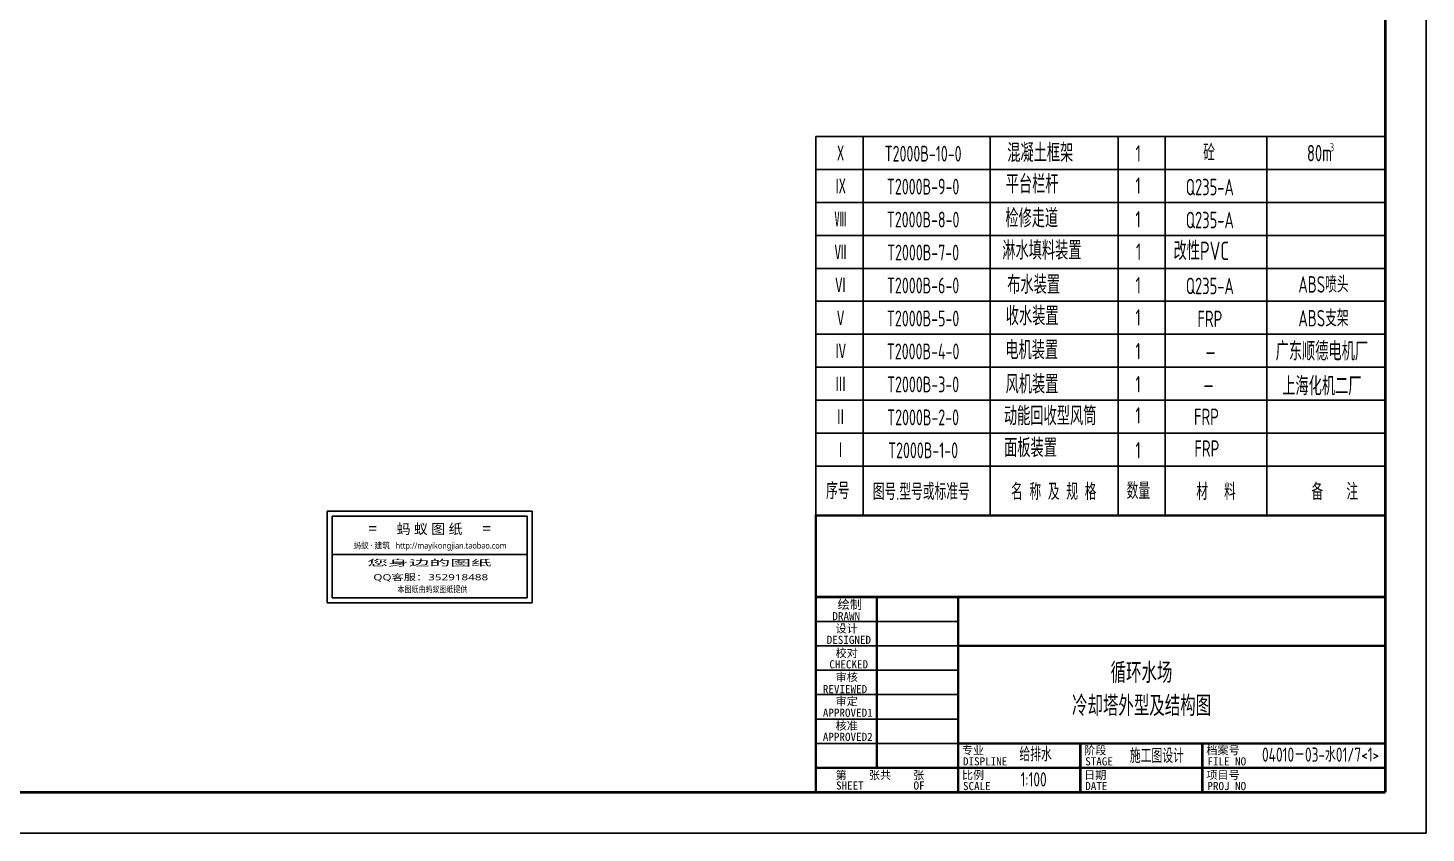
# Model space of a CAD drawing. Extents: x -1000 to 98460, y -3573 to 73239.
# Drawn here: x 48730 to 83100, y -3573 to 16209 of the extents above; entities that cross this region are included whole.
import ezdxf
from ezdxf.enums import TextEntityAlignment as Align

# ---------------------------------------------------------------- set-up
doc = ezdxf.new("R2010")
doc.units = 0
doc.header["$LTSCALE"] = 35
doc.linetypes.add('CENTER', pattern=[2, 1.25, -0.25, 0.25, -0.25])
doc.layers.get('0').update_dxf_attribs({"linetype": 'CONTINUOUS'})
for name, color, linetype in [('1轮廓实线层', 7, 'CONTINUOUS'), ('2', 2, 'CONTINUOUS'), ('6', 3, 'CONTINUOUS'), ('LAYER1', 211, 'CONTINUOUS')]:
    doc.layers.add(name, color=color, linetype=linetype)
doc.styles.add('1234567890', font='')
doc.styles.add('163', font='msyh.ttf', dxfattribs={"width": 0.99})
doc.styles.add('HZ', font='ascii.shx', dxfattribs={"width": 0.75, "bigfont": 'hz.shx'})
doc.styles.add('SIMPLEX', font='ascii.shx', dxfattribs={"width": 0.75, "bigfont": 'hz.shx'})
doc.styles.get("Standard").update_dxf_attribs({"font": 'ascii.shx', "width": 0.75, "bigfont": 'hz.shx'})
doc.styles.get('1234567890').set_extended_font_data('FangSong_GB2312')

# ---------------------------------------------------------------- blocks, each defined once
blk = doc.blocks.new('A$C2504588C')
at = {"color": 7}
for p, q in [((0, 0), (0, 2248)), ((0, 2248), (5033, 2248)), ((119, 119), (119, 2129)), ((119, 2129), (4914, 2129)), ((4914, 2129), (4914, 119)), ((5033, 2248), (5033, 0)), ((121, 1188), (4911, 1188)), ((5033, 0), (0, 0)), ((4914, 119), (119, 119))]:
    blk.add_line(p, q, dxfattribs=at)
at = {"color": 3, "style": '163'}
blk.add_text('=', height=300, dxfattribs=at).set_placement((1004, 1678))
blk.add_text('蚂 蚁 图 纸', height=250, dxfattribs=at).set_placement((2513, 1813), align=Align.MIDDLE_CENTER)
at = {"color": 3, "style": '163', "text_generation_flag": 2}
blk.add_text('=', height=300, dxfattribs=at).set_placement((4029, 1678))
at = {"color": 1, "style": '163'}
for s, width, p, p2 in [('蚂蚁 · 建筑   http://mayikongjian.taobao.com', 0.896617, (641, 1331), (4408, 1331)), ('本图纸由蚂蚁图纸提供', 0.865726, (1726, 256), (3443, 256))]:
    blk.add_text(s, height=150, dxfattribs=dict(at, width=width)).set_placement(p, p2, align=Align.FIT)
at = {"color": 3, "style": '163'}
for s, width, p, p2 in [('      您身边的图纸', 2.477084, (223, 906), (4043, 906)), ('QQ客服：352918488', 1.437214, (1132, 552), (3956, 552))]:
    blk.add_text(s, height=150, dxfattribs=dict(at, width=width)).set_placement(p, p2, align=Align.FIT)

msp = doc.modelspace()

# ---------------------------------------------------------------- linework, layer by layer
for p, q in [((68100, 4227), (82100, 4227)), ((68100, 1627), (71600, 1627)), ((68100, 1027), (71600, 1027)), ((68100, 427), (71600, 427)), ((68100, -173), (71600, -173)), ((68100, -773), (71600, -773)), ((68100, -1373), (71600, -1373))]:
    msp.add_line(p, q)
for points in [[(83100, -3573), (83100, 55827)], [(83100, -3573), (-1000, -3573)]]:
    msp.add_lwpolyline(points)
for points in [[(82100, -2573, 70, 70, 0), (82100, 54827, 70, 70, 0)], [(82100, -2573, 70, 70, 0), (1500, -2573, 70, 70, 0)]]:
    msp.add_lwpolyline(points, format="xyseb")
at = {"const_width": 60}
for points in [[(82100, 4227), (68100, 4227), (68100, -2573)], [(68100, 2227), (82100, 2227)], [(69600, 2227), (69600, -1973)], [(71600, 2227), (71600, -2573)], [(71600, 1027), (82100, 1027)], [(71600, -1373), (82100, -1373)], [(74600, -1373), (74600, -2573)], [(77600, -1373), (77600, -2573)], [(68100, -1973), (82100, -1973)]]:
    msp.add_lwpolyline(points, dxfattribs=at)
at = {"layer": '1轮廓实线层', "color": 2, "ltscale": 7}
msp.add_line((82100, 13542), (82100, 4227), dxfattribs=at)
at = {"layer": '2'}
for p, q in [((68100, 13542), (68100, 4227)), ((68100, 13542), (82100, 13542)), ((68100, 5442), (82100, 5442))]:
    msp.add_line(p, q, dxfattribs=at)
at = {"layer": '2', "color": 2, "ltscale": 7}
for p, q in [((68100, 9897), (68100, 4227)), ((68100, 4227), (82100, 4227))]:
    msp.add_line(p, q, dxfattribs=at)
at = {"layer": '6'}
for p, q in [((68100, 13542), (82100, 13542)), ((69259, 13542), (69259, 4227)), ((72385, 13542), (72385, 4227)), ((75529, 13542), (75529, 4227)), ((76687, 13542), (76687, 4227)), ((79184, 13542), (79184, 4227)), ((68100, 12732), (82100, 12732)), ((68100, 11922), (82100, 11922)), ((68100, 11112), (82100, 11112)), ((68100, 10302), (82100, 10302)), ((68100, 9492), (82100, 9492)), ((68100, 8682), (82100, 8682)), ((68100, 7872), (82100, 7872)), ((68100, 7062), (82100, 7062)), ((68100, 6252), (82100, 6252))]:
    msp.add_line(p, q, dxfattribs=at)

# ---------------------------------------------------------------- block references
msp.add_blockref('A$C2504588C', (56088, 2085))

# ---------------------------------------------------------------- texts
at = {"style": '1234567890'}
for s, height, p in [('绘制', 220, (68634, 1933)), ('DRAWN', 200, (68506, 1655)), ('设计', 200, (68585, 1351)), ('DESIGNED', 200, (68366, 1074)), ('校对', 200, (68585, 748)), ('CHECKED', 200, (68430, 472)), ('审核', 200, (68585, 156)), ('REVIEWED', 200, (68271, -137)), ('审定', 200, (68585, -435)), ('APPROVED1', 200, (68271, -718)), ('核准', 200, (68585, -1038)), ('APPROVED2', 200, (68271, -1310)), ('专业', 200, (71690, -1641)), ('DISPLINE', 200, (71716, -1912)), ('阶段', 200, (74694, -1641)), ('STAGE ', 200, (74721, -1912)), ('档案号', 200, (77699, -1641)), ('FILE NO', 200, (77725, -1912)), ('第    张共    张', 200, (68585, -2252)), ('比例', 200, (71690, -2248)), ('日期', 200, (74694, -2248)), ('项目号', 200, (77699, -2248)), ('SHEET         OF', 200, (68595, -2506)), ('SCALE', 200, (71716, -2519)), ('DATE', 200, (74721, -2519)), ('PROJ NO', 200, (77725, -2519))]:
    msp.add_text(s, height=height, dxfattribs=at).set_placement(p)
at = {"layer": '6', "color": 0, "width": 0.75}
for s, p in [('混凝土框架', (72804, 12913)), ('平台栏杆', (72768, 12143)), ('检修走道', (72758, 11306)), ('淋水填料装置', (72683, 10515)), ('布水装置', (72804, 9673)), ('收水装置', (72768, 8903)), ('电机装置', (72758, 8066)), ('风机装置', (72764, 7226)), ('动能回收型风筒', (72723, 6447)), ('面板装置', (72727, 5663))]:
    msp.add_text(s, height=455.6, dxfattribs=at).set_placement(p)
for s, height, p in [('Ⅹ', 405, (68707, 12919)), ('T2000B-10-0', 388.8, (70736, 12926)), ('1', 405, (76024, 12923)), ('砼', 405, (77768, 12945)), ('80m', 405, (80481, 12931)), ('3', 202, (80787, 13173)), ('Ⅸ', 405, (68707, 12109)), ('T2000B-9-0', 388.8, (70736, 12116)), ('1', 405, (76021, 12131)), ('Q235-A', 405, (77785, 12097)), ('Ⅷ', 405, (68707, 11299)), ('T2000B-8-0', 388.8, (70736, 11306)), ('1', 405, (76021, 11303)), ('Q235-A', 405, (77785, 11287)), ('改性PVC', 455.6, (77572, 10504)), ('Ⅶ', 405, (68707, 10489)), ('T2000B-7-0', 388.8, (70736, 10496)), ('1', 405, (76033, 10509)), ('Ⅵ', 405, (68707, 9679)), ('T2000B-6-0', 388.8, (70736, 9686)), ('1', 405, (76024, 9683)), ('Q235-A', 405, (77785, 9667)), ('ABS喷头', 405, (80578, 9705)), ('1', 405, (76021, 8891)), ('ABS支架', 405, (80578, 8874)), ('Ⅴ', 405, (68707, 8869)), ('T2000B-5-0', 388.8, (70736, 8876)), ('FRP', 405, (77785, 8857)), ('Ⅳ', 405, (68707, 8059)), ('T2000B-4-0', 388.8, (70736, 8066)), ('1', 405, (76021, 8063)), ('广东顺德电机厂', 455.6, (80538, 8036)), ('—', 405, (77802, 8060)), ('Ⅲ', 405, (68707, 7249)), ('T2000B-3-0', 388.8, (70736, 7256)), ('1', 405, (76021, 7253)), ('上海化机二厂', 455.6, (80538, 7181)), ('—', 405, (77751, 7245)), ('1', 405, (76021, 6486)), ('Ⅱ', 405, (68707, 6439)), ('T2000B-2-0', 388.8, (70736, 6446)), ('FRP', 405, (77701, 6451)), ('Ⅰ', 405, (68707, 5629)), ('T2000B-1-0', 388.8, (70736, 5636)), ('1', 405, (76021, 5629)), ('FRP', 405, (77711, 5670))]:
    msp.add_text(s, height=height, dxfattribs=at).set_placement(p, align=Align.CENTER)
at = {"layer": '6', "color": 0, "style": 'SIMPLEX', "width": 0.75}
for s, p in [('序号', (68350, 4632)), ('图号.型号或标准号', (69498, 4611)), ('名 称 及 规 格', (72896, 4611)), ('数量', (75739, 4632)), ('材  ', (77452, 4611)), ('料', (78135, 4611)), ('备', (80283, 4611)), ('注', (81143, 4611))]:
    msp.add_text(s, height=405, dxfattribs=at).set_placement(p)
at = {"layer": 'LAYER1', "color": 0, "linetype": 'Continuous', "style": 'HZ', "width": 0.8}
for s, p in [('循环水场   ', (75344, 113)), ('冷却塔外型及结构图', (74397, -698))]:
    msp.add_text(s, height=500, dxfattribs=at).set_placement(p)
at = {"layer": 'LAYER1', "color": 0, "linetype": 'CENTER', "style": 'HZ', "width": 0.8}
for s, p in [('给排水', (73103, -1813)), ('施工图设计', (75817, -1851)), ('04010－03-水01/7<1>', (79068, -1822)), ('1:100', (73130, -2431))]:
    msp.add_text(s, height=350, dxfattribs=at).set_placement(p)

doc.saveas('drawing.dxf')
